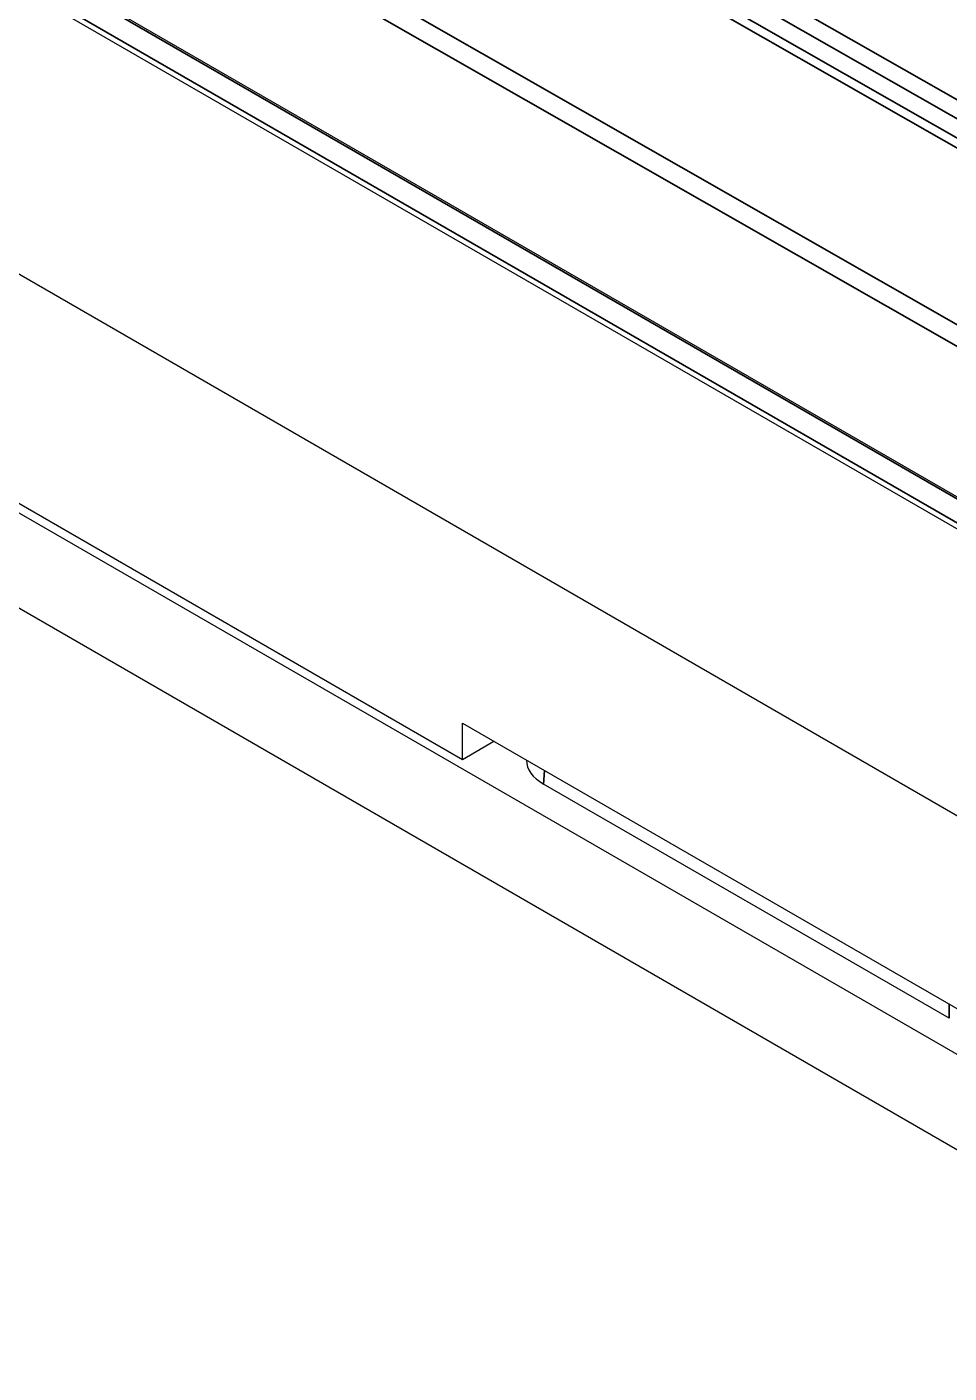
# Model space of a CAD drawing. Header units: millimetres. Extents: x 68 to 2000, y 100 to 2870.
# Drawn here: x 1455.2 to 1494.6, y 747.7 to 805.2 of the extents above; entities that cross this region are included whole.
import ezdxf

# ---------------------------------------------------------------- set-up
doc = ezdxf.new("R2010")
doc.units = ezdxf.units.MM
doc.header["$LTSCALE"] = 10
doc.layers.add('_Sichtbarkanten', color=7, linetype='Continuous', lineweight=25)
doc.layers.add('Sichtbar schmal (ISO)', color=7, linetype='Continuous', lineweight=35)

msp = doc.modelspace()

# ---------------------------------------------------------------- linework, layer by layer
at = {"layer": '_Sichtbarkanten'}
for p, q in [((1165.195, 961.934), (1518.749, 757.81)), ((1512.209, 775.207), (1195.431, 958.099)), ((1510.546, 774.793), (1194.611, 957.199)), ((1361.235, 838.545), (1511.501, 751.789)), ((1511.501, 747.706), (1361.235, 834.462)), ((1446.977, 789.449), (1473.848, 773.936)), ((1473.848, 773.936), (1473.848, 775.487)), ((1473.848, 775.487), (1496.475, 762.423)), ((1473.848, 773.936), (1475.191, 774.712)), ((1494.641, 762.874), (1477.315, 772.877))]:
    msp.add_line(p, q, dxfattribs=at)
msp.add_ellipse((1479.086, 773.897), major_axis=(-2.503, 0), ratio=0.576647, start_param=6.275518, end_param=7.067974, dxfattribs=at)
at = {"layer": 'Sichtbar schmal (ISO)'}
for p, q in [((1512.084, 775.195), (1195.306, 958.087)), ((1194.41, 957.576), (1511.201, 774.677)), ((1407.041, 852.356), (1527.662, 783.457)), ((1406.689, 851.749), (1526.96, 783.051)), ((1468.177, 815.371), (1510.831, 791.002)), ((1468.58, 815.577), (1511.235, 791.208)), ((1465.399, 808.491), (1497.149, 790.352)), ((1466.206, 808.957), (1497.956, 790.818)), ((1477.315, 772.877), (1477.35, 773.465)), ((1494.641, 762.874), (1494.641, 763.482))]:
    msp.add_line(p, q, dxfattribs=at)

doc.saveas('drawing.dxf')
